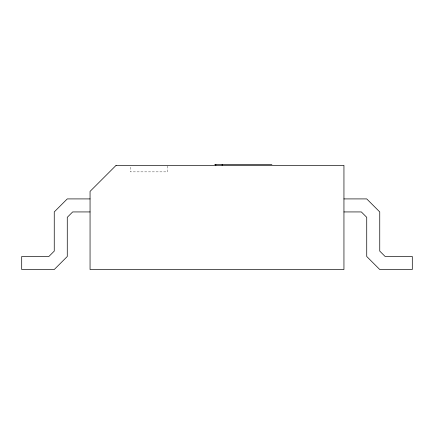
<?xml version="1.0" encoding="UTF-8"?>
<svg xmlns="http://www.w3.org/2000/svg" width="434" height="434" viewBox="0 0 434 434"><rect width="100%" height="100%" fill="white"/><g stroke="black" fill="none" stroke-linecap="round" stroke-linejoin="round"><path stroke-width="0.33" stroke-dasharray="2.17 1.63" d="M167.551 166.005L167.551 171.864L130.314 171.864L130.314 166.005"/><path stroke-width="0.65" d="M214.7 164.486L271.917 164.486M90.055 198.913L67.27 198.913L54.25 211.933L54.25 251.102L48.858 256.494L21.7 256.494L21.7 269.514L54.25 269.514L67.27 256.494L67.27 217.326L72.662 211.933L90.055 211.933M343.945 198.913L366.73 198.913L379.75 211.933L379.75 251.102L385.142 256.494L412.3 256.494L412.3 269.514L379.75 269.514L366.73 256.494L366.73 217.326L361.338 211.933L343.945 211.933M222.154 164.486L222.154 165.354M215.844 164.486L215.844 165.354M116.095 165.354L90.055 191.394L90.055 269.514L343.945 269.514L343.945 165.354L116.095 165.354"/></g></svg>
